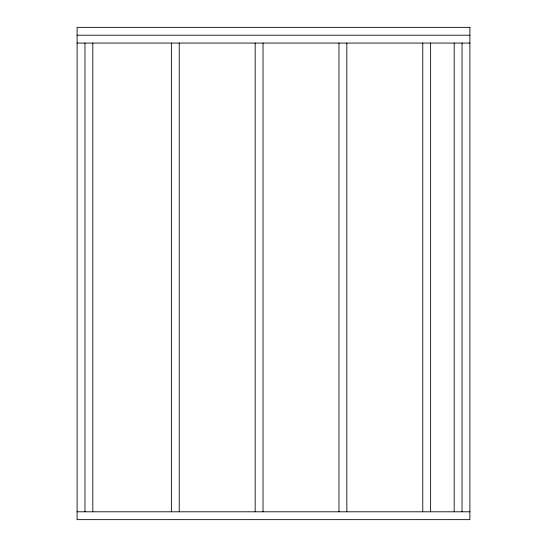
<?xml version="1.0" encoding="UTF-8"?>
<svg xmlns="http://www.w3.org/2000/svg" width="547" height="547" viewBox="0 0 547 547"><rect width="100%" height="100%" fill="white"/><g stroke="black" fill="none" stroke-linecap="round" stroke-linejoin="round"><path stroke-width="0.82" d="M77.106 35.206L469.894 35.206M77.106 43.063L469.894 43.063M77.106 511.794L469.894 511.794M462.037 43.063L462.037 511.794M454.188 43.063L454.188 511.794M430.619 43.063L430.619 511.794M422.763 43.063L422.763 511.794M346.819 43.063L346.819 511.794M338.962 43.063L338.962 511.794M263.025 43.063L263.025 511.794M255.169 43.063L255.169 511.794M179.231 43.063L179.231 511.794M171.375 43.063L171.375 511.794M92.812 43.063L92.812 511.794M84.963 43.063L84.963 511.794M469.894 27.35L77.106 27.35L77.106 519.65L469.894 519.65L469.894 27.35"/></g></svg>
